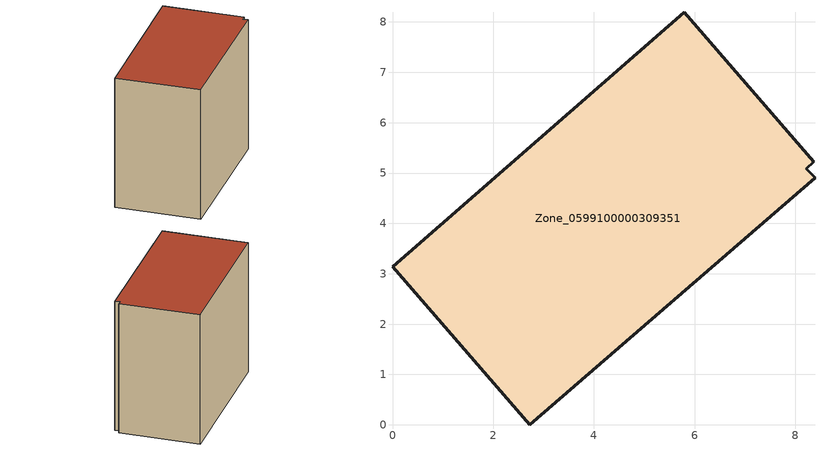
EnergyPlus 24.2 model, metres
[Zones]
Zone_0599100000309351
 floor ground (C_G): 8.37,5.23 8.21,5.09 8.39,4.91 2.72,0 0,3.13 5.79,8.2 z0
 wall outside (C_F): 8.37,5.23 5.79,8.2 0,3.13 2.72,0 8.39,4.91 8.21,5.09 8.37,5.23 z0:6.67
 roof outside (C_R): 8.21,5.09 8.37,5.23 5.79,8.2 0,3.13 2.72,0 8.39,4.91 z6.67
[BUILDING]
Pand.0599100000309351: North Axis=0; Terrain=City; Loads Convergence Tolerance Value=0.04; Temperature Convergence Tolerance Value=0.4; Solar Distribution=FullExterior; Maximum Number of Warmup Days=25; Minimum Number of Warmup Days=1
[Site:Location]
Rotterdam.The.Hague.AP_ZH_NLD Design_Conditions: Latitude=51.96; Longitude=4.45; Time Zone=1; Elevation=-4.5
[SITE:GROUNDTEMPERATURE:BUILDINGSURFACE]
18, 18, 18, 18, 18, 18, 18, 18, 18, 18, 18, 18
[MATERIAL] Thermal Absorptance=0.9; Solar Absorptance=0.7; Visible Absorptance=0.7
Name | Roughness | Thickness | Conductivity | Density | Specific Heat
G.TI.1946 | MediumSmooth | 0.15 | 1 | 540 | 1210
F.TI.1946 | Rough | 0.3 | 0.857143 | 1920 | 840
R.TI.1946 | MediumRough | 0.2 | 0.1 | 1500 | 1000
[CONSTRUCTION]
C_G: G.TI.1946
C_F: F.TI.1946
C_R: R.TI.1946
[ZONE]
Zone_0599100000309351: Type=1; Multiplier=1; Ceiling Height=Autocalculate; Volume=Autocalculate; Floor Area=autocalculate; Part of Total Floor Area=Yes
[ZONEINFILTRATION:DESIGNFLOWRATE]
Infil_Zone_0599100000309351: Zone or ZoneList or Space or SpaceList=Zone_0599100000309351; Schedule=AlwaysOn; Design Flow Rate Calculation Method=Flow/Area; Flow Rate per Floor Area=0.003; Constant Term Coefficient=1; Temperature Term Coefficient=0; Velocity Term Coefficient=0; Velocity Squared Term Coefficient=0
[HVACTEMPLATE:ZONE:IDEALLOADSAIRSYSTEM]
Zone_0599100000309351: Maximum Heating Supply Air Temperature=50; Minimum Cooling Supply Air Temperature=13; Maximum Heating Supply Air Humidity Ratio=0.0156; Minimum Cooling Supply Air Humidity Ratio=0.0077; Heating Limit=NoLimit; Cooling Limit=NoLimit; Dehumidification Control Type=ConstantSensibleHeatRatio; Cooling Sensible Heat Ratio=0.7; Dehumidification Setpoint=60; Humidification Control Type=None; Humidification Setpoint=30; Outdoor Air Method=None; Outdoor Air Flow Rate per Person=0.00944; Outdoor Air Flow Rate per Zone Floor Area=0; Outdoor Air Flow Rate per Zone=0; Demand Controlled Ventilation Type=None; Outdoor Air Economizer Type=NoEconomizer; Heat Recovery Type=None; Sensible Heat Recovery Effectiveness=0.7; Latent Heat Recovery Effectiveness=0.65
[ZONECONTROL:THERMOSTAT]
ThermostatControl_Zone_0599100000309351: Zone or ZoneList=Zone_0599100000309351; Control Type Schedule=DualSetpointControlType; Control 1=Thermostat_Zone_0599100000309351; Temperature Difference Between Cutout And Setpoint=0
[THERMOSTATSETPOINT:DUALSETPOINT]
Thermostat_Zone_0599100000309351: Heating Setpoint Temperature Schedule=HeatingSetpoint_Zone_0599100000309351; Cooling Setpoint Temperature Schedule=CoolingSetpoint_Zone_0599100000309351
[SCHEDULE:COMPACT]
HeatingSetpoint_Zone_0599100000309351: Through: 12/31, For: AllDays, Until: 24:00, 21
CoolingSetpoint_Zone_0599100000309351: Through: 12/31, For: AllDays, Until: 24:00, 24
DualSetpointControlType: Through: 12/31, For: AllDays, Until: 24:00, 4
AlwaysOn: Through: 12/31, For: AllDays, Until: 24:00, 1
